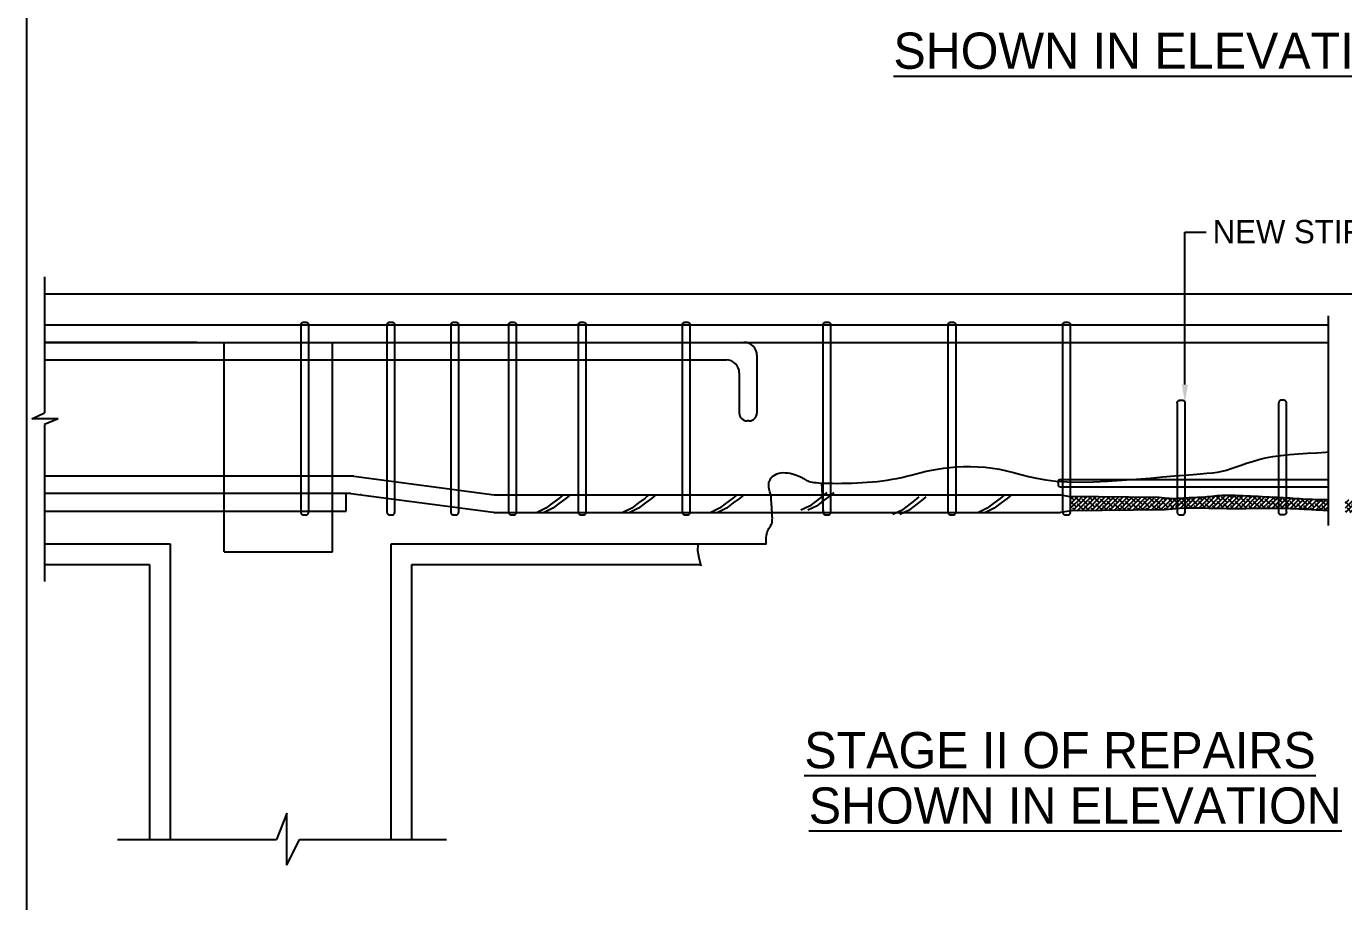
# Model space of a CAD drawing. Header units: millimetres. Extents: x -8855 to 105318, y -17958 to 67465.
# Drawn here: x 13823 to 24004, y 17968 to 24736 of the extents above; entities that cross this region are included whole.
import ezdxf
from ezdxf.lldxf.tags import DXFTag

# ---------------------------------------------------------------- set-up
doc = ezdxf.new("R2010")
doc.units = ezdxf.units.MM
doc.header["$LTSCALE"] = 25
doc.header["$PDMODE"] = 34
doc.layers.add('TEXT', color=2, linetype='Continuous')
doc.styles.add('ROMANS', font='stylu.ttf')
tags = doc.linetypes.add('HIDDEN2', pattern=[4.7625, 3.175, -1.5875]).pattern_tags.tags
tags[6:7] = [DXFTag(74, 4), DXFTag(75, 0), DXFTag(340, '0'), DXFTag(46, 1.0), DXFTag(50, 0.0), DXFTag(44, 0.0), DXFTag(45, 0.0)]
tags[4:5] = [DXFTag(74, 4), DXFTag(75, 0), DXFTag(340, '0'), DXFTag(46, 1.0), DXFTag(50, 0.0), DXFTag(44, 0.0), DXFTag(45, 0.0)]

msp = doc.modelspace()

# ---------------------------------------------------------------- hatches: boundary and pattern name
h = msp.add_hatch()
h.set_pattern_fill('ANSI38', color=256, scale=200, style=0)
h.set_pattern_definition([(45, (0, 0), (-17.67767, 17.67767), []), (135, (0, 0), (-53.033009, 17.67767), [62.5, -37.5])])
h.paths.add_polyline_path([(22620.05279, 20997.665), (22681.74309, 21003.53261), (22716.92969, 21006.10116), (22716.92969, 21086.91261), (22690.53363, 21086.26457), (22658.47032, 21086.92508), (22620.98762, 21089.50738), (22576.85961, 21094.58851), (21891.08031, 21102.56827), (21891.08031, 20988.39696), (21898.94765, 20989.42378)])
h.paths.add_polyline_path([(22776.92969, 21090.68141), (22766.46592, 21090.0433), (22743.30554, 21088.40072), (22716.92969, 21086.86287), (22716.92969, 21006.10116), (22734.73267, 21007.40074), (22776.92969, 21009.45853)])
h.paths.add_polyline_path([(22928.45195, 21009.78963), (22963.08619, 21009.1376), (22997.70432, 21008.45336), (23032.39499, 21007.78523), (23067.24688, 21007.1815), (23102.34865, 21006.69046), (23137.78895, 21006.36042), (23173.65646, 21006.23967), (23209.97669, 21006.35774), (23246.52261, 21006.66899), (23283.00405, 21007.10905), (23319.13083, 21007.6135), (23354.61278, 21008.11796), (23389.15972, 21008.55801), (23422.48148, 21008.86927), (23454.28787, 21008.98733), (23484.36128, 21008.8639), (23502.51305, 21008.64105), (23502.51305, 21094.84089), (23486.52951, 21095.66741), (23459.00588, 21096.99294), (23430.9019, 21098.28627), (23402.28206, 21099.5796), (23373.21083, 21100.90513), (23343.7527, 21102.29505), (23313.97217, 21103.78157), (23283.96594, 21105.37541), (23253.95971, 21107.00145), (23224.21142, 21108.56309), (23194.97899, 21109.96374), (23166.52037, 21111.1068), (23139.09347, 21111.89567), (23112.95624, 21112.23375), (23088.3666, 21112.02445), (23065.49114, 21111.20874), (23044.13104, 21109.87785), (23023.99612, 21108.16058), (23004.7962, 21106.18571), (22986.24112, 21104.08205), (22968.0407, 21101.97839), (22949.90476, 21100.00352), (22931.54314, 21098.28625), (22912.71401, 21096.91779), (22893.36903, 21095.83913), (22873.50818, 21094.95366), (22853.13146, 21094.16478), (22832.23888, 21093.37591), (22810.83043, 21092.49043), (22788.90611, 21091.41176), (22776.92969, 21090.68141), (22776.92969, 21009.55109), (22821.4155, 21010.63509), (22858.51166, 21010.74959), (22893.71292, 21010.36116)])
h.paths.add_polyline_path([(23502.51305, 21008.64105), (23512.77424, 21008.51508), (23539.67185, 21007.97306), (23562.51305, 21007.34402), (23562.51305, 21091.34669), (23539.57778, 21092.79096), (23513.4083, 21094.27748), (23502.51305, 21094.84089)])
h.paths.add_polyline_path([(23638.62414, 21086.09354), (23614.34617, 21087.79204), (23589.87476, 21089.50665), (23565.01644, 21091.18905), (23562.51305, 21091.34669), (23562.51305, 21007.36199), (23589.50133, 21006.43823), (23612.72338, 21005.50983), (23635.01043, 21004.51702), (23656.50755, 21003.49201), (23677.34372, 21002.46164), (23697.58342, 21001.43127), (23717.27501, 21000.4009), (23736.46685, 20999.37052), (23755.20731, 20998.34015), (23773.54475, 20997.30978), (23791.52752, 20996.27941), (23809.204, 20995.24903), (23826.64404, 20994.21598), (23844.00347, 20993.16682), (23861.45963, 20992.08547), (23884.08715, 20990.64379), (23884.08715, 21077.38938), (23875.63792, 21077.48832), (23846.69029, 21077.85056), (23818.38748, 21078.2772), (23790.76175, 21078.81653), (23763.84534, 21079.51686), (23737.67049, 21080.42649), (23712.23183, 21081.57761), (23687.37351, 21082.93802), (23662.9021, 21084.45943)])
h.paths.add_polyline_path([(24262.20726, 20974.2069), (24276.92289, 20976.01541), (24291.1549, 20978.31497), (24305.1451, 20981.01701), (24319.16754, 20984.00885), (24333.49629, 20987.17778), (24348.09641, 20990.34411), (24348.09641, 21093.27887), (24309.40102, 21088.36888), (24271.36394, 21083.99518), (24234.27798, 21080.42646), (24198.09479, 21077.82639), (24162.766, 21076.11179), (24128.24325, 21075.13777), (24094.47818, 21074.75944), (24061.42242, 21074.83189), (24029.02762, 21075.21023), (24018.61208, 21075.38698), (24018.61208, 20981.01536), (24023.76679, 20980.63331), (24047.19036, 20978.9348), (24070.61393, 20977.3007), (24093.74733, 20975.77929), (24116.30037, 20974.41887), (24137.98289, 20973.26775), (24158.56649, 20972.37154), (24178.07, 20971.76513), (24196.57402, 20971.4807), (24214.15915, 20971.55047), (24230.90599, 20972.00662), (24246.89516, 20972.88136)])
h.paths.add_polyline_path([(24348.09641, 20990.34868), (24364.16887, 20993.59614), (24381.06082, 20996.62018), (24399.35528, 20999.37052), (24408.09641, 21000.42147), (24408.09641, 21101.21366), (24388.52202, 21098.62964), (24348.09641, 21093.27699)])
h.paths.add_polyline_path([(24747.39305, 21130.22764), (24700.2665, 21128.2152), (24653.07547, 21125.71977), (24606.27135, 21122.64476), (24560.30551, 21118.89357), (24515.54604, 21114.42327), (24472.02788, 21109.40559), (24429.70266, 21104.06591), (24408.09641, 21101.21366), (24408.09641, 21000.42147), (24419.24032, 21001.76131), (24440.56011, 21003.814), (24463.07284, 21005.57691), (24486.53669, 21007.09832), (24510.70986, 21008.42653), (24535.35054, 21009.60985), (24560.2169, 21010.69657), (24585.06715, 21011.73499), (24609.69977, 21012.76805), (24634.07445, 21013.8172), (24658.19121, 21014.89856), (24682.05003, 21016.02821), (24705.65092, 21017.22226), (24728.99387, 21018.49681), (24752.07889, 21019.86796), (24774.90598, 21021.3518), (24797.49125, 21022.95103), (24819.91532, 21024.61465), (24842.2749, 21026.27827), (24864.66672, 21027.87749), (24887.1875, 21029.34792), (24909.93399, 21030.62515), (24933.00289, 21031.64479), (24956.49093, 21032.34244), (24980.48142, 21032.68053), (25005.00389, 21032.72883), (25030.07447, 21032.58393), (25055.70929, 21032.34244), (25081.92445, 21032.10095), (25108.73608, 21031.95605), (25136.16031, 21032.00435), (25164.21324, 21032.34244), (25192.86263, 21033.02533), (25221.88281, 21033.94166), (25233.94579, 21034.35465), (25233.94579, 21142.42228), (25217.86343, 21142.24865), (25182.19878, 21141.67175), (25147.14671, 21140.98215), (25112.28809, 21140.19595), (25077.20377, 21139.32926), (25041.47462, 21138.39817), (25004.6815, 21137.41878), (24966.40527, 21136.40719), (24926.22678, 21135.3795), (24883.87198, 21134.33303), (24839.64717, 21133.18996), (24794.00373, 21131.85369)])
h.paths.add_polyline_path([(25233.94579, 21034.35465), (25250.9997, 21034.9385), (25279.93927, 21035.86288), (25293.94579, 21036.20655), (25293.94579, 21142.57118), (25293.08573, 21142.58872), (25254.60715, 21142.64535), (25233.94579, 21142.42228)])
h.paths.add_polyline_path([(25378.06005, 21139.81737), (25334.00232, 21141.75424), (25293.94579, 21142.57118), (25293.94579, 21036.20655), (25308.42746, 21036.56187), (25336.19021, 21036.88252), (25362.95347, 21036.67188), (25388.44319, 21035.77702), (25412.55356, 21034.03091), (25435.85172, 21031.21034), (25459.07303, 21027.07801), (25482.95289, 21021.39663), (25508.22666, 21013.92891), (25535.62973, 21004.43756), (25565.89747, 20992.68528), (25599.76526, 20978.43479), (25610.54645, 20978.43479), (25610.54645, 21114.55544), (25599.76526, 21114.55544), (25536.11154, 21124.14715), (25478.41152, 21131.33836), (25425.96208, 21136.45359)])

# ---------------------------------------------------------------- linework, layer by layer
for p, q in [((13822.58321, 32141.71581), (13822.58321, 3906.40728)), ((22776.92969, 21965.91505), (22776.92969, 23144.34441)), ((22776.92969, 23144.34441), (22940.04308, 23144.34441)), ((13962.98687, 22799.00124), (13962.98687, 21747.42802)), ((13962.98687, 22668.55466), (33025.80761, 22668.55466)), ((23884.08715, 22496.8882), (23884.08715, 20876.32276)), ((22716.92969, 21825.91505), (22716.92969, 20978.43479)), ((22776.92969, 21825.91505), (22776.92969, 20996.60554)), ((23502.51305, 20978.43479), (23502.51305, 21825.91505)), ((23562.51305, 20978.43479), (23562.51305, 21825.91505)), ((13865.25611, 21701.85618), (13962.98687, 21747.42802)), ((14069.66464, 21701.85618), (13865.25611, 21701.85618)), ((14069.66464, 21701.85618), (13962.98687, 21658.16646)), ((13962.98687, 21658.16646), (13962.98687, 20443.56179)), ((20945.23093, 21323.83322), (20945.23093, 20978.43479)), ((21005.23093, 21329.17552), (21005.23093, 20978.43479)), ((16352.60917, 21258.97637), (17439.51712, 21115.07449)), ((19967.88977, 21205.28381), (19980.09481, 20974.91186)), ((20038.84979, 21203.17074), (20038.84979, 20978.43479)), ((21796.26028, 21212.30686), (21796.26028, 21196.05542)), ((21816.26028, 21232.30686), (23884.08715, 21232.30686)), ((21831.08031, 21215.93219), (21831.08031, 20978.43479)), ((21891.08031, 21213.07447), (21891.08031, 20978.43479)), ((16294.02506, 20987.2541), (16294.02506, 21124.5523)), ((16330.82288, 21124.5523), (17430.54538, 20978.95384)), ((21816.26028, 21176.05542), (23884.08715, 21176.05542)), ((21005.23093, 20978.43479), (21005.23093, 20978.43479)), ((22776.92969, 20996.60554), (22776.78026, 20975.3606)), ((13962.98687, 20734.18345), (14935.38224, 20734.18345)), ((14935.38224, 20734.18345), (14935.38224, 18448.28862)), ((16642.20574, 18448.28862), (16642.20574, 20734.18345)), ((16642.20574, 20734.18345), (19542.61748, 20734.18345)), ((13962.98687, 20574.18345), (14775.38224, 20574.18345)), ((14775.38224, 20574.18345), (14775.38224, 18448.28862)), ((16802.20574, 18448.28862), (16802.20574, 20574.18345)), ((16802.20574, 20574.18345), (19034.11286, 20574.18345)), ((15836.5797, 18652.68132), (15755.54024, 18448.28862)), ((15836.5797, 18250.92083), (15836.5797, 18652.68132)), ((14526.35064, 18448.28862), (15755.54024, 18448.28862)), ((15836.5797, 18250.92083), (15933.23813, 18448.28862)), ((15933.23813, 18448.28862), (17069.22727, 18448.28862))]:
    msp.add_line(p, q)
at = {"linetype": 'HIDDEN2'}
for p, q in [((13962.98687, 22428.79682), (23884.08715, 22428.79682)), ((15943.20812, 22428.79682), (15943.20812, 20978.43479)), ((16003.20812, 22428.79682), (16003.20812, 20978.43479)), ((16609.17229, 22428.79682), (16609.17229, 20978.43479)), ((16669.17229, 22428.79682), (16669.17229, 20978.43479)), ((17102.37409, 22428.79682), (17102.37409, 20978.43479)), ((17162.37409, 22428.79682), (17162.37409, 20978.43479)), ((17549.1109, 22428.79682), (17549.1109, 20978.43479)), ((17609.1109, 22428.79682), (17609.1109, 20978.43479)), ((18087.54484, 22428.79682), (18087.54484, 20978.43479)), ((18147.54484, 22428.79682), (18147.54484, 20978.43479)), ((18891.67114, 22428.79682), (18891.67114, 20978.43479)), ((18951.67114, 22428.79682), (18951.67114, 20978.43479)), ((19978.84979, 22428.79682), (19978.84979, 20978.43479)), ((20038.84979, 22428.79682), (20038.84979, 20978.43479)), ((20945.23093, 22428.79682), (20945.23093, 20978.43479)), ((21005.23093, 22428.79682), (21005.23093, 20978.43479)), ((21831.08031, 22428.79682), (21831.08031, 20978.43479)), ((21891.08031, 22428.79682), (21891.08031, 20978.43479)), ((13962.98687, 22292.67616), (23884.08715, 22292.67616)), ((13962.98687, 22156.55551), (19233.0116, 22156.55551)), ((19469.13226, 22192.67616), (19469.13226, 21745.8685)), ((19333.0116, 22056.55551), (19333.0116, 21745.8685)), ((19409.13226, 21685.8685), (19393.0116, 21685.8685)), ((13962.98687, 21259.49541), (16344.73415, 21259.49541)), ((16330.82288, 21124.5523), (13962.98687, 21124.5523)), ((17447.39214, 21114.55544), (21814.75155, 21114.55544)), ((13962.98687, 20987.2541), (16294.02506, 20987.2541)), ((17438.4204, 20978.43479), (21814.75155, 20978.43479))]:
    msp.add_line(p, q, dxfattribs=at)
at = {"color": 8}
for p, q in [((15142.19608, 22292.67616), (13962.98687, 22292.67616)), ((15351.58905, 20674.38273), (15351.58905, 22292.67616)), ((16189.16091, 22292.67616), (23884.08715, 22292.67616)), ((16189.16091, 20674.38273), (16189.16091, 22292.67616)), ((15351.58905, 20674.38273), (16189.16091, 20674.38273))]:
    msp.add_line(p, q, dxfattribs=at)
for points in [[(15943.20812, 22428.79682), (15944.45314, 22432.31975), (15945.61306, 22435.21256), (15946.70528, 22437.55388), (15947.74722, 22439.42235), (15948.75631, 22440.89662), (15949.74995, 22442.05533), (15950.74557, 22442.97713), (15951.76057, 22443.74064), (15952.80768, 22444.41231), (15953.88087, 22445.00971), (15954.96938, 22445.53819), (15956.0625, 22446.00311), (15957.14949, 22446.40984), (15958.21961, 22446.76374), (15959.26213, 22447.07016), (15960.26631, 22447.33446), (15961.2273, 22447.56189), (15962.16375, 22447.75715), (15963.10021, 22447.92484), (15964.0612, 22448.06956), (15965.07126, 22448.1959), (15966.15494, 22448.30846), (15967.33675, 22448.41183), (15968.64125, 22448.5106), (15970.08529, 22448.60734), (15971.65508, 22448.69641), (15973.32914, 22448.77017), (15975.08601, 22448.82096), (15976.90422, 22448.84112), (15978.7623, 22448.823), (15980.63878, 22448.75893), (15982.51219, 22448.64125), (15984.36362, 22448.46169), (15986.18438, 22448.20938), (15987.96834, 22447.87283), (15989.70935, 22447.44058), (15991.40129, 22446.90112), (15993.03802, 22446.24297), (15994.61341, 22445.45465), (15996.12132, 22444.52468), (15997.55208, 22443.43802), (15998.88187, 22442.16552), (16000.08333, 22440.67448), (16001.1291, 22438.93221), (16001.99183, 22436.906), (16002.64414, 22434.56317), (16003.05869, 22431.871), (16003.20812, 22428.79682)], [(16609.17229, 22428.79682), (16610.41732, 22432.31975), (16611.57723, 22435.21256), (16612.66945, 22437.55388), (16613.7114, 22439.42235), (16614.72049, 22440.89662), (16615.71413, 22442.05533), (16616.70974, 22442.97713), (16617.72475, 22443.74064), (16618.77186, 22444.41231), (16619.84504, 22445.00971), (16620.93356, 22445.53819), (16622.02668, 22446.00311), (16623.11367, 22446.40984), (16624.18378, 22446.76374), (16625.2263, 22447.07016), (16626.23048, 22447.33446), (16627.19147, 22447.56189), (16628.12793, 22447.75715), (16629.06438, 22447.92484), (16630.02538, 22448.06956), (16631.03544, 22448.1959), (16632.11911, 22448.30846), (16633.30093, 22448.41183), (16634.60542, 22448.5106), (16636.04946, 22448.60734), (16637.61925, 22448.69641), (16639.29332, 22448.77017), (16641.05019, 22448.82096), (16642.8684, 22448.84112), (16644.72648, 22448.823), (16646.60296, 22448.75893), (16648.47637, 22448.64125), (16650.3278, 22448.46169), (16652.14856, 22448.20938), (16653.93251, 22447.87283), (16655.67353, 22447.44058), (16657.36546, 22446.90112), (16659.0022, 22446.24297), (16660.57758, 22445.45465), (16662.08549, 22444.52468), (16663.51626, 22443.43802), (16664.84605, 22442.16552), (16666.04751, 22440.67448), (16667.09328, 22438.93221), (16667.956, 22436.906), (16668.60832, 22434.56317), (16669.02287, 22431.871), (16669.17229, 22428.79682)], [(17102.37409, 22428.79682), (17103.61912, 22432.31975), (17104.77903, 22435.21256), (17105.87125, 22437.55388), (17106.9132, 22439.42235), (17107.92229, 22440.89662), (17108.91593, 22442.05533), (17109.91154, 22442.97713), (17110.92654, 22443.74064), (17111.97366, 22444.41231), (17113.04684, 22445.00971), (17114.13536, 22445.53819), (17115.22848, 22446.00311), (17116.31547, 22446.40984), (17117.38558, 22446.76374), (17118.4281, 22447.07016), (17119.43228, 22447.33446), (17120.39327, 22447.56189), (17121.32973, 22447.75715), (17122.26618, 22447.92484), (17123.22717, 22448.06956), (17124.23724, 22448.1959), (17125.32091, 22448.30846), (17126.50273, 22448.41183), (17127.80722, 22448.5106), (17129.25126, 22448.60734), (17130.82105, 22448.69641), (17132.49512, 22448.77017), (17134.25199, 22448.82096), (17136.0702, 22448.84112), (17137.92828, 22448.823), (17139.80476, 22448.75893), (17141.67817, 22448.64125), (17143.5296, 22448.46169), (17145.35036, 22448.20938), (17147.13431, 22447.87283), (17148.87533, 22447.44058), (17150.56726, 22446.90112), (17152.20399, 22446.24297), (17153.77938, 22445.45465), (17155.28729, 22444.52468), (17156.71805, 22443.43802), (17158.04785, 22442.16552), (17159.24931, 22440.67448), (17160.29508, 22438.93221), (17161.1578, 22436.906), (17161.81012, 22434.56317), (17162.22467, 22431.871), (17162.37409, 22428.79682)], [(17549.1109, 22428.79682), (17550.35592, 22432.31975), (17551.51584, 22435.21256), (17552.60806, 22437.55388), (17553.65001, 22439.42235), (17554.65909, 22440.89662), (17555.65273, 22442.05533), (17556.64835, 22442.97713), (17557.66335, 22443.74064), (17558.71046, 22444.41231), (17559.78365, 22445.00971), (17560.87217, 22445.53819), (17561.96528, 22446.00311), (17563.05227, 22446.40984), (17564.12239, 22446.76374), (17565.16491, 22447.07016), (17566.16909, 22447.33446), (17567.13008, 22447.56189), (17568.06653, 22447.75715), (17569.00299, 22447.92484), (17569.96398, 22448.06956), (17570.97405, 22448.1959), (17572.05772, 22448.30846), (17573.23953, 22448.41183), (17574.54403, 22448.5106), (17575.98807, 22448.60734), (17577.55786, 22448.69641), (17579.23192, 22448.77017), (17580.98879, 22448.82096), (17582.807, 22448.84112), (17584.66508, 22448.823), (17586.54156, 22448.75893), (17588.41497, 22448.64125), (17590.2664, 22448.46169), (17592.08716, 22448.20938), (17593.87112, 22447.87283), (17595.61213, 22447.44058), (17597.30407, 22446.90112), (17598.9408, 22446.24297), (17600.51619, 22445.45465), (17602.0241, 22444.52468), (17603.45486, 22443.43802), (17604.78465, 22442.16552), (17605.98611, 22440.67448), (17607.03188, 22438.93221), (17607.89461, 22436.906), (17608.54692, 22434.56317), (17608.96147, 22431.871), (17609.1109, 22428.79682)], [(18087.54484, 22428.79682), (18088.78986, 22432.31975), (18089.94978, 22435.21256), (18091.042, 22437.55388), (18092.08395, 22439.42235), (18093.09303, 22440.89662), (18094.08667, 22442.05533), (18095.08229, 22442.97713), (18096.09729, 22443.74064), (18097.1444, 22444.41231), (18098.21759, 22445.00971), (18099.30611, 22445.53819), (18100.39922, 22446.00311), (18101.48621, 22446.40984), (18102.55633, 22446.76374), (18103.59885, 22447.07016), (18104.60303, 22447.33446), (18105.56402, 22447.56189), (18106.50047, 22447.75715), (18107.43693, 22447.92484), (18108.39792, 22448.06956), (18109.40799, 22448.1959), (18110.49166, 22448.30846), (18111.67347, 22448.41183), (18112.97797, 22448.5106), (18114.42201, 22448.60734), (18115.9918, 22448.69641), (18117.66586, 22448.77017), (18119.42273, 22448.82096), (18121.24094, 22448.84112), (18123.09902, 22448.823), (18124.9755, 22448.75893), (18126.84891, 22448.64125), (18128.70034, 22448.46169), (18130.5211, 22448.20938), (18132.30506, 22447.87283), (18134.04607, 22447.44058), (18135.73801, 22446.90112), (18137.37474, 22446.24297), (18138.95013, 22445.45465), (18140.45804, 22444.52468), (18141.8888, 22443.43802), (18143.21859, 22442.16552), (18144.42005, 22440.67448), (18145.46582, 22438.93221), (18146.32855, 22436.906), (18146.98086, 22434.56317), (18147.39541, 22431.871), (18147.54484, 22428.79682)], [(18891.67114, 22428.79682), (18892.91617, 22432.31975), (18894.07608, 22435.21256), (18895.1683, 22437.55388), (18896.21025, 22439.42235), (18897.21934, 22440.89662), (18898.21298, 22442.05533), (18899.20859, 22442.97713), (18900.2236, 22443.74064), (18901.27071, 22444.41231), (18902.34389, 22445.00971), (18903.43241, 22445.53819), (18904.52553, 22446.00311), (18905.61252, 22446.40984), (18906.68263, 22446.76374), (18907.72515, 22447.07016), (18908.72933, 22447.33446), (18909.69032, 22447.56189), (18910.62678, 22447.75715), (18911.56323, 22447.92484), (18912.52423, 22448.06956), (18913.53429, 22448.1959), (18914.61796, 22448.30846), (18915.79978, 22448.41183), (18917.10427, 22448.5106), (18918.54831, 22448.60734), (18920.1181, 22448.69641), (18921.79217, 22448.77017), (18923.54904, 22448.82096), (18925.36725, 22448.84112), (18927.22533, 22448.823), (18929.10181, 22448.75893), (18930.97522, 22448.64125), (18932.82665, 22448.46169), (18934.64741, 22448.20938), (18936.43136, 22447.87283), (18938.17238, 22447.44058), (18939.86431, 22446.90112), (18941.50105, 22446.24297), (18943.07643, 22445.45465), (18944.58434, 22444.52468), (18946.0151, 22443.43802), (18947.3449, 22442.16552), (18948.54636, 22440.67448), (18949.59213, 22438.93221), (18950.45485, 22436.906), (18951.10717, 22434.56317), (18951.52172, 22431.871), (18951.67114, 22428.79682)], [(19978.84979, 22428.79682), (19980.09481, 22432.31975), (19981.25473, 22435.21256), (19982.34695, 22437.55388), (19983.3889, 22439.42235), (19984.39798, 22440.89662), (19985.39163, 22442.05533), (19986.38724, 22442.97713), (19987.40224, 22443.74064), (19988.44935, 22444.41231), (19989.52254, 22445.00971), (19990.61106, 22445.53819), (19991.70418, 22446.00311), (19992.79116, 22446.40984), (19993.86128, 22446.76374), (19994.9038, 22447.07016), (19995.90798, 22447.33446), (19996.86897, 22447.56189), (19997.80542, 22447.75715), (19998.74188, 22447.92484), (19999.70287, 22448.06956), (20000.71294, 22448.1959), (20001.79661, 22448.30846), (20002.97842, 22448.41183), (20004.28292, 22448.5106), (20005.72696, 22448.60734), (20007.29675, 22448.69641), (20008.97081, 22448.77017), (20010.72768, 22448.82096), (20012.54589, 22448.84112), (20014.40397, 22448.823), (20016.28045, 22448.75893), (20018.15386, 22448.64125), (20020.0053, 22448.46169), (20021.82605, 22448.20938), (20023.61001, 22447.87283), (20025.35102, 22447.44058), (20027.04296, 22446.90112), (20028.67969, 22446.24297), (20030.25508, 22445.45465), (20031.76299, 22444.52468), (20033.19375, 22443.43802), (20034.52354, 22442.16552), (20035.725, 22440.67448), (20036.77077, 22438.93221), (20037.6335, 22436.906), (20038.28582, 22434.56317), (20038.70037, 22431.871), (20038.84979, 22428.79682)], [(20945.23093, 22428.79682), (20946.47595, 22432.31975), (20947.63587, 22435.21256), (20948.72809, 22437.55388), (20949.77004, 22439.42235), (20950.77912, 22440.89662), (20951.77277, 22442.05533), (20952.76838, 22442.97713), (20953.78338, 22443.74064), (20954.83049, 22444.41231), (20955.90368, 22445.00971), (20956.9922, 22445.53819), (20958.08532, 22446.00311), (20959.1723, 22446.40984), (20960.24242, 22446.76374), (20961.28494, 22447.07016), (20962.28912, 22447.33446), (20963.25011, 22447.56189), (20964.18656, 22447.75715), (20965.12302, 22447.92484), (20966.08401, 22448.06956), (20967.09408, 22448.1959), (20968.17775, 22448.30846), (20969.35956, 22448.41183), (20970.66406, 22448.5106), (20972.1081, 22448.60734), (20973.67789, 22448.69641), (20975.35195, 22448.77017), (20977.10882, 22448.82096), (20978.92703, 22448.84112), (20980.78511, 22448.823), (20982.66159, 22448.75893), (20984.535, 22448.64125), (20986.38644, 22448.46169), (20988.20719, 22448.20938), (20989.99115, 22447.87283), (20991.73216, 22447.44058), (20993.4241, 22446.90112), (20995.06083, 22446.24297), (20996.63622, 22445.45465), (20998.14413, 22444.52468), (20999.57489, 22443.43802), (21000.90468, 22442.16552), (21002.10614, 22440.67448), (21003.15191, 22438.93221), (21004.01464, 22436.906), (21004.66696, 22434.56317), (21005.08151, 22431.871), (21005.23093, 22428.79682)], [(21831.08031, 22428.79682), (21832.32533, 22432.31975), (21833.48525, 22435.21256), (21834.57747, 22437.55388), (21835.61941, 22439.42235), (21836.6285, 22440.89662), (21837.62214, 22442.05533), (21838.61776, 22442.97713), (21839.63276, 22443.74064), (21840.67987, 22444.41231), (21841.75306, 22445.00971), (21842.84157, 22445.53819), (21843.93469, 22446.00311), (21845.02168, 22446.40984), (21846.0918, 22446.76374), (21847.13432, 22447.07016), (21848.1385, 22447.33446), (21849.09949, 22447.56189), (21850.03594, 22447.75715), (21850.9724, 22447.92484), (21851.93339, 22448.06956), (21852.94345, 22448.1959), (21854.02713, 22448.30846), (21855.20894, 22448.41183), (21856.51344, 22448.5106), (21857.95748, 22448.60734), (21859.52727, 22448.69641), (21861.20133, 22448.77017), (21862.9582, 22448.82096), (21864.77641, 22448.84112), (21866.63449, 22448.823), (21868.51097, 22448.75893), (21870.38438, 22448.64125), (21872.23581, 22448.46169), (21874.05657, 22448.20938), (21875.84053, 22447.87283), (21877.58154, 22447.44058), (21879.27348, 22446.90112), (21880.91021, 22446.24297), (21882.4856, 22445.45465), (21883.99351, 22444.52468), (21885.42427, 22443.43802), (21886.75406, 22442.16552), (21887.95552, 22440.67448), (21889.00129, 22438.93221), (21889.86402, 22436.906), (21890.51633, 22434.56317), (21890.93088, 22431.871), (21891.08031, 22428.79682)], [(22716.92969, 21825.91505), (22718.17471, 21829.43799), (22719.33462, 21832.33079), (22720.42685, 21834.67211), (22721.46879, 21836.54059), (22722.47788, 21838.01486), (22723.47152, 21839.17357), (22724.46714, 21840.09536), (22725.48214, 21840.85888), (22726.52925, 21841.53054), (22727.60243, 21842.12794), (22728.69095, 21842.65642), (22729.78407, 21843.12135), (22730.87106, 21843.52808), (22731.94118, 21843.88197), (22732.98369, 21844.18839), (22733.98787, 21844.4527), (22734.94886, 21844.68012), (22735.88532, 21844.87538), (22736.82177, 21845.04307), (22737.78277, 21845.18779), (22738.79283, 21845.31413), (22739.8765, 21845.42669), (22741.05832, 21845.53006), (22742.36282, 21845.62884), (22743.80686, 21845.72557), (22745.37664, 21845.81464), (22747.05071, 21845.88841), (22748.80758, 21845.93919), (22750.62579, 21845.95935), (22752.48387, 21845.94123), (22754.36035, 21845.87716), (22756.23376, 21845.75949), (22758.08519, 21845.57992), (22759.90595, 21845.32761), (22761.6899, 21844.99107), (22763.43092, 21844.55881), (22765.12286, 21844.01935), (22766.75959, 21843.3612), (22768.33498, 21842.57289), (22769.84289, 21841.64291), (22771.27365, 21840.55625), (22772.60344, 21839.28375), (22773.8049, 21837.79272), (22774.85067, 21836.05044), (22775.7134, 21834.02424), (22776.36571, 21831.6814), (22776.78026, 21828.98924), (22776.92969, 21825.91505)], [(23562.51305, 21825.91505), (23561.26802, 21829.43799), (23560.10811, 21832.33079), (23559.01589, 21834.67211), (23557.97394, 21836.54059), (23556.96485, 21838.01486), (23555.97121, 21839.17357), (23554.9756, 21840.09536), (23553.9606, 21840.85888), (23552.91348, 21841.53054), (23551.8403, 21842.12794), (23550.75178, 21842.65642), (23549.65866, 21843.12135), (23548.57168, 21843.52808), (23547.50156, 21843.88197), (23546.45904, 21844.18839), (23545.45486, 21844.4527), (23544.49387, 21844.68012), (23543.55741, 21844.87538), (23542.62096, 21845.04307), (23541.65997, 21845.18779), (23540.6499, 21845.31413), (23539.56623, 21845.42669), (23538.38441, 21845.53006), (23537.07992, 21845.62884), (23535.63588, 21845.72557), (23534.06609, 21845.81464), (23532.39203, 21845.88841), (23530.63515, 21845.93919), (23528.81694, 21845.95935), (23526.95887, 21845.94123), (23525.08238, 21845.87716), (23523.20897, 21845.75949), (23521.35754, 21845.57992), (23519.53678, 21845.32761), (23517.75283, 21844.99107), (23516.01182, 21844.55881), (23514.31988, 21844.01935), (23512.68315, 21843.3612), (23511.10776, 21842.57289), (23509.59985, 21841.64291), (23508.16909, 21840.55625), (23506.8393, 21839.28375), (23505.63783, 21837.79272), (23504.59206, 21836.05044), (23503.72934, 21834.02424), (23503.07702, 21831.6814), (23502.66247, 21828.98924), (23502.51305, 21825.91505)], [(19542.61748, 20734.18345), (19541.50861, 20741.24781), (19540.44396, 20755.51314), (19540.38477, 20770.0942), (19541.26845, 20784.62813), (19543.03241, 20798.75212), (19545.61405, 20812.1033), (19548.9508, 20824.31885), (19552.95683, 20835.14442), (19557.45339, 20844.75969), (19562.2385, 20853.45281), (19567.11017, 20861.51195), (19571.86642, 20869.2253), (19576.30527, 20876.88101), (19580.22473, 20884.76726), (19583.42282, 20893.17221), (19585.75046, 20902.324), (19587.27016, 20912.21062), (19588.09734, 20922.76003), (19588.34743, 20933.90018), (19588.13583, 20945.55904), (19587.57798, 20957.66456), (19586.78928, 20970.14469), (19585.88516, 20982.92741), (19584.9642, 20995.91905), (19584.05767, 21008.9395), (19583.17999, 21021.78705), (19582.34559, 21034.25998), (19581.5689, 21046.15657), (19580.86435, 21057.27511), (19580.24636, 21067.41387), (19579.72936, 21076.37113), (19579.31096, 21084.03644), (19578.92141, 21090.66434), (19578.47416, 21096.60063), (19577.88263, 21102.19112), (19577.06026, 21107.78161), (19575.92049, 21113.71791), (19574.37676, 21120.34581), (19572.34249, 21128.01112), (19569.80326, 21136.96358), (19567.0332, 21147.06872), (19564.37855, 21158.096), (19562.18559, 21169.81489), (19560.80056, 21181.99485), (19560.56973, 21194.40534), (19561.83936, 21206.81584), (19564.95571, 21218.9958), (19570.18087, 21230.7219), (19577.44031, 21241.79962), (19586.57532, 21252.04165), (19597.4272, 21261.26068), (19609.83725, 21269.2694), (19623.64678, 21275.8805), (19638.69707, 21280.90666), (19654.82944, 21284.16058), (19671.85391, 21285.527), (19689.45548, 21285.1788), (19707.2879, 21283.36094), (19725.00491, 21280.31835), (19742.26023, 21276.29599), (19758.70761, 21271.5388), (19774.00079, 21266.29171), (19787.7935, 21260.79968), (19799.85491, 21255.27643), (19810.41585, 21249.81081), (19819.82259, 21244.46045), (19828.42138, 21239.283), (19836.5585, 21234.33608), (19844.58019, 21229.67734), (19852.83273, 21225.3644), (19861.66236, 21221.45489), (19871.41296, 21217.99206), (19882.41875, 21214.96147), (19895.01156, 21212.33433), (19909.52324, 21210.08181), (19926.28562, 21208.1751), (19945.63051, 21206.58537), (19967.88977, 21205.28381), (19993.39521, 21204.2416), (20022.33922, 21203.44193), (20054.35628, 21202.91603), (20088.94144, 21202.70711), (20125.58973, 21202.8584), (20163.7962, 21203.41312), (20203.05587, 21204.41451), (20242.86379, 21205.90579), (20282.71499, 21207.93018), (20322.19349, 21210.53091), (20361.23915, 21213.7512), (20399.88085, 21217.63428), (20438.14743, 21222.22338), (20476.06775, 21227.56172), (20513.67066, 21233.69252), (20550.98502, 21240.65902), (20588.03968, 21248.50443), (20624.92602, 21257.21675), (20661.98548, 21266.56305), (20699.62205, 21276.25515), (20738.23968, 21286.00488), (20778.24235, 21295.52408), (20820.03403, 21304.52457), (20864.0187, 21312.71819), (20910.60032, 21319.81676), (20960.02416, 21325.54893), (21011.90069, 21329.71058), (21065.68165, 21332.11439), (21120.81879, 21332.57306), (21176.76388, 21330.89927), (21232.96867, 21326.90572), (21288.88491, 21320.4051), (21343.96436, 21311.21009), (21398.00488, 21299.31963), (21452.1888, 21285.47757), (21508.04456, 21270.61401), (21567.10059, 21255.65905), (21630.88533, 21241.54279), (21700.92721, 21229.19533), (21778.75468, 21219.54675), (21865.89616, 21213.52717), (21963.12879, 21211.77933), (22068.2244, 21213.79662), (22178.20354, 21218.78505), (22290.08673, 21225.95066), (22400.8945, 21234.49949), (22507.64739, 21243.63756), (22607.36592, 21252.57091), (22697.07063, 21260.50556), (22774.5684, 21266.86801), (22840.81146, 21271.96659), (22897.53838, 21276.33009), (22946.48775, 21280.4873), (22989.39814, 21284.967), (23028.00813, 21290.298), (23064.0563, 21297.00908), (23099.28123, 21305.62903), (23135.22072, 21316.49694), (23172.60949, 21329.1931), (23211.98148, 21343.10809), (23253.87063, 21357.63249), (23298.81089, 21372.1569), (23347.3362, 21386.07188), (23399.9805, 21398.76804), (23457.27773, 21409.63595), (23519.4758, 21418.26299), (23585.67844, 21425.0237), (23654.70335, 21430.48939), (23725.36822, 21435.23141), (23796.49076, 21439.82107), (23866.88866, 21444.82971), (23884.08715, 21446.33608)], [(17972.60905, 21114.55544), (17939.25271, 21086.36806), (17891.96384, 21050.94822), (17838.76347, 21009.62489), (17771.49604, 20978.43479)], [(18025.80911, 21114.55544), (17992.45277, 21086.36806), (17945.1639, 21050.94822), (17891.96353, 21009.62489), (17824.69609, 20978.43479)], [(18634.9161, 21114.55544), (18601.55977, 21086.36806), (18554.2709, 21050.94822), (18501.07053, 21009.62489), (18433.80309, 20978.43479)], [(18688.11616, 21114.55544), (18654.75983, 21086.36806), (18607.47095, 21050.94822), (18554.27059, 21009.62489), (18487.00315, 20978.43479)], [(19313.78066, 21114.55544), (19280.42433, 21086.36806), (19233.13546, 21050.94822), (19179.93509, 21009.62489), (19112.66765, 20978.43479)], [(19366.98072, 21114.55544), (19333.62438, 21086.36806), (19286.33551, 21050.94822), (19233.13514, 21009.62489), (19165.86771, 20978.43479)], [(20009.20304, 21131.09113), (19975.8467, 21102.90374), (19928.55783, 21067.48391), (19875.35746, 21026.16058), (19808.09002, 20994.97048)], [(20062.4031, 21131.09113), (20029.04676, 21102.90374), (19981.75789, 21067.48391), (19928.55752, 21026.16058), (19861.29008, 20994.97048)], [(20721.18292, 21098.01957), (20687.82658, 21069.83218), (20640.53771, 21034.41235), (20587.33734, 20993.08902), (20520.0699, 20961.89892)], [(20774.38298, 21098.01957), (20741.02664, 21069.83218), (20693.73777, 21034.41235), (20640.5374, 20993.08902), (20573.26996, 20961.89892)], [(21383.48966, 21114.55544), (21350.13332, 21086.36806), (21302.84445, 21050.94822), (21249.64408, 21009.62489), (21182.37665, 20978.43479)], [(21436.68972, 21114.55544), (21403.33338, 21086.36806), (21356.04451, 21050.94822), (21302.84414, 21009.62489), (21235.5767, 20978.43479)], [(21814.75155, 21114.55544), (21875.84778, 21102.74552), (22576.85961, 21094.58851), (22620.98762, 21089.50738), (22658.47032, 21086.92508), (22690.53363, 21086.26457), (22718.4034, 21086.94879), (22743.30554, 21088.40072), (22766.46592, 21090.0433), (22788.90611, 21091.41176), (22810.83043, 21092.49043), (22832.23888, 21093.37591), (22853.13146, 21094.16478), (22873.50818, 21094.95366), (22893.36903, 21095.83913), (22912.71401, 21096.91779), (22931.54314, 21098.28625), (22949.90476, 21100.00352), (22968.0407, 21101.97839), (22986.24112, 21104.08205), (23004.7962, 21106.18571), (23023.99612, 21108.16058), (23044.13104, 21109.87785), (23065.49114, 21111.20874), (23088.3666, 21112.02445), (23112.95624, 21112.23375), (23139.09347, 21111.89567), (23166.52037, 21111.1068), (23194.97899, 21109.96374), (23224.21142, 21108.56309), (23253.95971, 21107.00145), (23283.96594, 21105.37541), (23313.97217, 21103.78157), (23343.7527, 21102.29505), (23373.21083, 21100.90513), (23402.28206, 21099.5796), (23430.9019, 21098.28627), (23459.00588, 21096.99294), (23486.52951, 21095.66741), (23513.4083, 21094.27748), (23539.57778, 21092.79096), (23565.01644, 21091.18905), (23589.87476, 21089.50665), (23614.34617, 21087.79204), (23638.62414, 21086.09354), (23662.9021, 21084.45943), (23687.37351, 21082.93802), (23712.23183, 21081.57761), (23737.67049, 21080.42649), (23763.84534, 21079.51686), (23790.76175, 21078.81653), (23818.38748, 21078.2772), (23846.69029, 21077.85056), (23875.63792, 21077.48832), (23884.08715, 21077.38938)], [(15943.20812, 20978.43479), (15944.45314, 20974.91186), (15945.61306, 20972.01905), (15946.70528, 20969.67773), (15947.74722, 20967.80926), (15948.75631, 20966.33499), (15949.74995, 20965.17627), (15950.74557, 20964.25448), (15951.76057, 20963.49097), (15952.80768, 20962.8193), (15953.88087, 20962.2219), (15954.96938, 20961.69342), (15956.0625, 20961.2285), (15957.14949, 20960.82176), (15958.21961, 20960.46787), (15959.26213, 20960.16145), (15960.26631, 20959.89714), (15961.2273, 20959.66972), (15962.16375, 20959.47446), (15963.10021, 20959.30677), (15964.0612, 20959.16205), (15965.07126, 20959.03571), (15966.15494, 20958.92315), (15967.33675, 20958.81978), (15968.64125, 20958.72101), (15970.08529, 20958.62427), (15971.65508, 20958.5352), (15973.32914, 20958.46144), (15975.08601, 20958.41065), (15976.90422, 20958.39049), (15978.7623, 20958.40861), (15980.63878, 20958.47268), (15982.51219, 20958.59035), (15984.36362, 20958.76992), (15986.18438, 20959.02223), (15987.96834, 20959.35878), (15989.70935, 20959.79103), (15991.40129, 20960.33049), (15993.03802, 20960.98864), (15994.61341, 20961.77696), (15996.12132, 20962.70693), (15997.55208, 20963.79359), (15998.88187, 20965.06609), (16000.08333, 20966.55713), (16001.1291, 20968.2994), (16001.99183, 20970.32561), (16002.64414, 20972.66844), (16003.05869, 20975.3606), (16003.20812, 20978.43479)], [(16609.17229, 20978.43479), (16610.41732, 20974.91186), (16611.57723, 20972.01905), (16612.66945, 20969.67773), (16613.7114, 20967.80926), (16614.72049, 20966.33499), (16615.71413, 20965.17627), (16616.70974, 20964.25448), (16617.72475, 20963.49097), (16618.77186, 20962.8193), (16619.84504, 20962.2219), (16620.93356, 20961.69342), (16622.02668, 20961.2285), (16623.11367, 20960.82176), (16624.18378, 20960.46787), (16625.2263, 20960.16145), (16626.23048, 20959.89714), (16627.19147, 20959.66972), (16628.12793, 20959.47446), (16629.06438, 20959.30677), (16630.02538, 20959.16205), (16631.03544, 20959.03571), (16632.11911, 20958.92315), (16633.30093, 20958.81978), (16634.60542, 20958.72101), (16636.04946, 20958.62427), (16637.61925, 20958.5352), (16639.29332, 20958.46144), (16641.05019, 20958.41065), (16642.8684, 20958.39049), (16644.72648, 20958.40861), (16646.60296, 20958.47268), (16648.47637, 20958.59035), (16650.3278, 20958.76992), (16652.14856, 20959.02223), (16653.93251, 20959.35878), (16655.67353, 20959.79103), (16657.36546, 20960.33049), (16659.0022, 20960.98864), (16660.57758, 20961.77696), (16662.08549, 20962.70693), (16663.51626, 20963.79359), (16664.84605, 20965.06609), (16666.04751, 20966.55713), (16667.09328, 20968.2994), (16667.956, 20970.32561), (16668.60832, 20972.66844), (16669.02287, 20975.3606), (16669.17229, 20978.43479)], [(17102.37409, 20978.43479), (17103.61912, 20974.91186), (17104.77903, 20972.01905), (17105.87125, 20969.67773), (17106.9132, 20967.80926), (17107.92229, 20966.33499), (17108.91593, 20965.17627), (17109.91154, 20964.25448), (17110.92654, 20963.49097), (17111.97366, 20962.8193), (17113.04684, 20962.2219), (17114.13536, 20961.69342), (17115.22848, 20961.2285), (17116.31547, 20960.82176), (17117.38558, 20960.46787), (17118.4281, 20960.16145), (17119.43228, 20959.89714), (17120.39327, 20959.66972), (17121.32973, 20959.47446), (17122.26618, 20959.30677), (17123.22717, 20959.16205), (17124.23724, 20959.03571), (17125.32091, 20958.92315), (17126.50273, 20958.81978), (17127.80722, 20958.72101), (17129.25126, 20958.62427), (17130.82105, 20958.5352), (17132.49512, 20958.46144), (17134.25199, 20958.41065), (17136.0702, 20958.39049), (17137.92828, 20958.40861), (17139.80476, 20958.47268), (17141.67817, 20958.59035), (17143.5296, 20958.76992), (17145.35036, 20959.02223), (17147.13431, 20959.35878), (17148.87533, 20959.79103), (17150.56726, 20960.33049), (17152.20399, 20960.98864), (17153.77938, 20961.77696), (17155.28729, 20962.70693), (17156.71805, 20963.79359), (17158.04785, 20965.06609), (17159.24931, 20966.55713), (17160.29508, 20968.2994), (17161.1578, 20970.32561), (17161.81012, 20972.66844), (17162.22467, 20975.3606), (17162.37409, 20978.43479)], [(17549.1109, 20978.43479), (17550.35592, 20974.91186), (17551.51584, 20972.01905), (17552.60806, 20969.67773), (17553.65001, 20967.80926), (17554.65909, 20966.33499), (17555.65273, 20965.17627), (17556.64835, 20964.25448), (17557.66335, 20963.49097), (17558.71046, 20962.8193), (17559.78365, 20962.2219), (17560.87217, 20961.69342), (17561.96528, 20961.2285), (17563.05227, 20960.82176), (17564.12239, 20960.46787), (17565.16491, 20960.16145), (17566.16909, 20959.89714), (17567.13008, 20959.66972), (17568.06653, 20959.47446), (17569.00299, 20959.30677), (17569.96398, 20959.16205), (17570.97405, 20959.03571), (17572.05772, 20958.92315), (17573.23953, 20958.81978), (17574.54403, 20958.72101), (17575.98807, 20958.62427), (17577.55786, 20958.5352), (17579.23192, 20958.46144), (17580.98879, 20958.41065), (17582.807, 20958.39049), (17584.66508, 20958.40861), (17586.54156, 20958.47268), (17588.41497, 20958.59035), (17590.2664, 20958.76992), (17592.08716, 20959.02223), (17593.87112, 20959.35878), (17595.61213, 20959.79103), (17597.30407, 20960.33049), (17598.9408, 20960.98864), (17600.51619, 20961.77696), (17602.0241, 20962.70693), (17603.45486, 20963.79359), (17604.78465, 20965.06609), (17605.98611, 20966.55713), (17607.03188, 20968.2994), (17607.89461, 20970.32561), (17608.54692, 20972.66844), (17608.96147, 20975.3606), (17609.1109, 20978.43479)], [(18087.54484, 20978.43479), (18088.78986, 20974.91186), (18089.94978, 20972.01905), (18091.042, 20969.67773), (18092.08395, 20967.80926), (18093.09303, 20966.33499), (18094.08667, 20965.17627), (18095.08229, 20964.25448), (18096.09729, 20963.49097), (18097.1444, 20962.8193), (18098.21759, 20962.2219), (18099.30611, 20961.69342), (18100.39922, 20961.2285), (18101.48621, 20960.82176), (18102.55633, 20960.46787), (18103.59885, 20960.16145), (18104.60303, 20959.89714), (18105.56402, 20959.66972), (18106.50047, 20959.47446), (18107.43693, 20959.30677), (18108.39792, 20959.16205), (18109.40799, 20959.03571), (18110.49166, 20958.92315), (18111.67347, 20958.81978), (18112.97797, 20958.72101), (18114.42201, 20958.62427), (18115.9918, 20958.5352), (18117.66586, 20958.46144), (18119.42273, 20958.41065), (18121.24094, 20958.39049), (18123.09902, 20958.40861), (18124.9755, 20958.47268), (18126.84891, 20958.59035), (18128.70034, 20958.76992), (18130.5211, 20959.02223), (18132.30506, 20959.35878), (18134.04607, 20959.79103), (18135.73801, 20960.33049), (18137.37474, 20960.98864), (18138.95013, 20961.77696), (18140.45804, 20962.70693), (18141.8888, 20963.79359), (18143.21859, 20965.06609), (18144.42005, 20966.55713), (18145.46582, 20968.2994), (18146.32855, 20970.32561), (18146.98086, 20972.66844), (18147.39541, 20975.3606), (18147.54484, 20978.43479)], [(18891.67114, 20978.43479), (18892.91617, 20974.91186), (18894.07608, 20972.01905), (18895.1683, 20969.67773), (18896.21025, 20967.80926), (18897.21934, 20966.33499), (18898.21298, 20965.17627), (18899.20859, 20964.25448), (18900.2236, 20963.49097), (18901.27071, 20962.8193), (18902.34389, 20962.2219), (18903.43241, 20961.69342), (18904.52553, 20961.2285), (18905.61252, 20960.82176), (18906.68263, 20960.46787), (18907.72515, 20960.16145), (18908.72933, 20959.89714), (18909.69032, 20959.66972), (18910.62678, 20959.47446), (18911.56323, 20959.30677), (18912.52423, 20959.16205), (18913.53429, 20959.03571), (18914.61796, 20958.92315), (18915.79978, 20958.81978), (18917.10427, 20958.72101), (18918.54831, 20958.62427), (18920.1181, 20958.5352), (18921.79217, 20958.46144), (18923.54904, 20958.41065), (18925.36725, 20958.39049), (18927.22533, 20958.40861), (18929.10181, 20958.47268), (18930.97522, 20958.59035), (18932.82665, 20958.76992), (18934.64741, 20959.02223), (18936.43136, 20959.35878), (18938.17238, 20959.79103), (18939.86431, 20960.33049), (18941.50105, 20960.98864), (18943.07643, 20961.77696), (18944.58434, 20962.70693), (18946.0151, 20963.79359), (18947.3449, 20965.06609), (18948.54636, 20966.55713), (18949.59213, 20968.2994), (18950.45485, 20970.32561), (18951.10717, 20972.66844), (18951.52172, 20975.3606), (18951.67114, 20978.43479)], [(19978.84979, 20978.43479), (19980.09481, 20974.91186), (19981.25473, 20972.01905), (19982.34695, 20969.67773), (19983.3889, 20967.80926), (19984.39798, 20966.33499), (19985.39163, 20965.17627), (19986.38724, 20964.25448), (19987.40224, 20963.49097), (19988.44935, 20962.8193), (19989.52254, 20962.2219), (19990.61106, 20961.69342), (19991.70418, 20961.2285), (19992.79116, 20960.82176), (19993.86128, 20960.46787), (19994.9038, 20960.16145), (19995.90798, 20959.89714), (19996.86897, 20959.66972), (19997.80542, 20959.47446), (19998.74188, 20959.30677), (19999.70287, 20959.16205), (20000.71294, 20959.03571), (20001.79661, 20958.92315), (20002.97842, 20958.81978), (20004.28292, 20958.72101), (20005.72696, 20958.62427), (20007.29675, 20958.5352), (20008.97081, 20958.46144), (20010.72768, 20958.41065), (20012.54589, 20958.39049), (20014.40397, 20958.40861), (20016.28045, 20958.47268), (20018.15386, 20958.59035), (20020.0053, 20958.76992), (20021.82605, 20959.02223), (20023.61001, 20959.35878), (20025.35102, 20959.79103), (20027.04296, 20960.33049), (20028.67969, 20960.98864), (20030.25508, 20961.77696), (20031.76299, 20962.70693), (20033.19375, 20963.79359), (20034.52354, 20965.06609), (20035.725, 20966.55713), (20036.77077, 20968.2994), (20037.6335, 20970.32561), (20038.28582, 20972.66844), (20038.70037, 20975.3606), (20038.84979, 20978.43479)], [(20945.23093, 20978.43479), (20946.47595, 20974.91186), (20947.63587, 20972.01905), (20948.72809, 20969.67773), (20949.77004, 20967.80926), (20950.77912, 20966.33499), (20951.77277, 20965.17627), (20952.76838, 20964.25448), (20953.78338, 20963.49097), (20954.83049, 20962.8193), (20955.90368, 20962.2219), (20956.9922, 20961.69342), (20958.08532, 20961.2285), (20959.1723, 20960.82176), (20960.24242, 20960.46787), (20961.28494, 20960.16145), (20962.28912, 20959.89714), (20963.25011, 20959.66972), (20964.18656, 20959.47446), (20965.12302, 20959.30677), (20966.08401, 20959.16205), (20967.09408, 20959.03571), (20968.17775, 20958.92315), (20969.35956, 20958.81978), (20970.66406, 20958.72101), (20972.1081, 20958.62427), (20973.67789, 20958.5352), (20975.35195, 20958.46144), (20977.10882, 20958.41065), (20978.92703, 20958.39049), (20980.78511, 20958.40861), (20982.66159, 20958.47268), (20984.535, 20958.59035), (20986.38644, 20958.76992), (20988.20719, 20959.02223), (20989.99115, 20959.35878), (20991.73216, 20959.79103), (20993.4241, 20960.33049), (20995.06083, 20960.98864), (20996.63622, 20961.77696), (20998.14413, 20962.70693), (20999.57489, 20963.79359), (21000.90468, 20965.06609), (21002.10614, 20966.55713), (21003.15191, 20968.2994), (21004.01464, 20970.32561), (21004.66696, 20972.66844), (21005.08151, 20975.3606), (21005.23093, 20978.43479)], [(23884.08715, 20990.63419), (23879.18984, 20990.95581), (23861.45963, 20992.08547), (23844.00347, 20993.16682), (23826.64404, 20994.21598), (23809.204, 20995.24903), (23791.52752, 20996.27941), (23773.54475, 20997.30978), (23755.20731, 20998.34015), (23736.46685, 20999.37052), (23717.27501, 21000.4009), (23697.58342, 21001.43127), (23677.34372, 21002.46164), (23656.50755, 21003.49201), (23635.01043, 21004.51702), (23612.72338, 21005.50983), (23589.50133, 21006.43823), (23565.19918, 21007.27004), (23539.67185, 21007.97306), (23512.77424, 21008.51508), (23484.36128, 21008.8639), (23454.28787, 21008.98733), (23422.48148, 21008.86927), (23389.15972, 21008.55801), (23354.61278, 21008.11796), (23319.13083, 21007.6135), (23283.00405, 21007.10905), (23246.52261, 21006.66899), (23209.97669, 21006.35774), (23173.65646, 21006.23967), (23137.78895, 21006.36042), (23102.34865, 21006.69046), (23067.24688, 21007.1815), (23032.39499, 21007.78523), (22997.70432, 21008.45336), (22963.08619, 21009.1376), (22928.45195, 21009.78963), (22893.71292, 21010.36116), (22858.51166, 21010.74959), (22821.4155, 21010.63509), (22780.72299, 21009.64352), (22734.73267, 21007.40074), (22681.74309, 21003.53261), (22620.05279, 20997.665), (21898.94765, 20989.42378), (21814.75155, 20978.43479)], [(21831.08031, 20978.43479), (21832.32533, 20974.91186), (21833.48525, 20972.01905), (21834.57747, 20969.67773), (21835.61941, 20967.80926), (21836.6285, 20966.33499), (21837.62214, 20965.17627), (21838.61776, 20964.25448), (21839.63276, 20963.49097), (21840.67987, 20962.8193), (21841.75306, 20962.2219), (21842.84157, 20961.69342), (21843.93469, 20961.2285), (21845.02168, 20960.82176), (21846.0918, 20960.46787), (21847.13432, 20960.16145), (21848.1385, 20959.89714), (21849.09949, 20959.66972), (21850.03594, 20959.47446), (21850.9724, 20959.30677), (21851.93339, 20959.16205), (21852.94345, 20959.03571), (21854.02713, 20958.92315), (21855.20894, 20958.81978), (21856.51344, 20958.72101), (21857.95748, 20958.62427), (21859.52727, 20958.5352), (21861.20133, 20958.46144), (21862.9582, 20958.41065), (21864.77641, 20958.39049), (21866.63449, 20958.40861), (21868.51097, 20958.47268), (21870.38438, 20958.59035), (21872.23581, 20958.76992), (21874.05657, 20959.02223), (21875.84053, 20959.35878), (21877.58154, 20959.79103), (21879.27348, 20960.33049), (21880.91021, 20960.98864), (21882.4856, 20961.77696), (21883.99351, 20962.70693), (21885.42427, 20963.79359), (21886.75406, 20965.06609), (21887.95552, 20966.55713), (21889.00129, 20968.2994), (21889.86402, 20970.32561), (21890.51633, 20972.66844), (21890.93088, 20975.3606), (21891.08031, 20978.43479)], [(22716.92969, 20978.43479), (22718.17471, 20974.91186), (22719.33462, 20972.01905), (22720.42685, 20969.67773), (22721.46879, 20967.80926), (22722.47788, 20966.33499), (22723.47152, 20965.17627), (22724.46714, 20964.25448), (22725.48214, 20963.49097), (22726.52925, 20962.8193), (22727.60243, 20962.2219), (22728.69095, 20961.69342), (22729.78407, 20961.2285), (22730.87106, 20960.82176), (22731.94118, 20960.46787), (22732.98369, 20960.16145), (22733.98787, 20959.89714), (22734.94886, 20959.66972), (22735.88532, 20959.47446), (22736.82177, 20959.30677), (22737.78277, 20959.16205), (22738.79283, 20959.03571), (22739.8765, 20958.92315), (22741.05832, 20958.81978), (22742.36282, 20958.72101), (22743.80686, 20958.62427), (22745.37664, 20958.5352), (22747.05071, 20958.46144), (22748.80758, 20958.41065), (22750.62579, 20958.39049), (22752.48387, 20958.40861), (22754.36035, 20958.47268), (22756.23376, 20958.59035), (22758.08519, 20958.76992), (22759.90595, 20959.02223), (22761.6899, 20959.35878), (22763.43092, 20959.79103), (22765.12286, 20960.33049), (22766.75959, 20960.98864), (22768.33498, 20961.77696), (22769.84289, 20962.70693), (22771.27365, 20963.79359), (22772.60344, 20965.06609), (22773.8049, 20966.55713), (22774.85067, 20968.2994), (22775.7134, 20970.32561), (22776.36571, 20972.66844), (22776.78026, 20975.3606), (22776.92969, 20978.43479)], [(23562.51305, 20978.43479), (23561.26802, 20974.91186), (23560.10811, 20972.01905), (23559.01589, 20969.67773), (23557.97394, 20967.80926), (23556.96485, 20966.33499), (23555.97121, 20965.17627), (23554.9756, 20964.25448), (23553.9606, 20963.49097), (23552.91348, 20962.8193), (23551.8403, 20962.2219), (23550.75178, 20961.69342), (23549.65866, 20961.2285), (23548.57168, 20960.82176), (23547.50156, 20960.46787), (23546.45904, 20960.16145), (23545.45486, 20959.89714), (23544.49387, 20959.66972), (23543.55741, 20959.47446), (23542.62096, 20959.30677), (23541.65997, 20959.16205), (23540.6499, 20959.03571), (23539.56623, 20958.92315), (23538.38441, 20958.81978), (23537.07992, 20958.72101), (23535.63588, 20958.62427), (23534.06609, 20958.5352), (23532.39203, 20958.46144), (23530.63515, 20958.41065), (23528.81694, 20958.39049), (23526.95887, 20958.40861), (23525.08238, 20958.47268), (23523.20897, 20958.59035), (23521.35754, 20958.76992), (23519.53678, 20959.02223), (23517.75283, 20959.35878), (23516.01182, 20959.79103), (23514.31988, 20960.33049), (23512.68315, 20960.98864), (23511.10776, 20961.77696), (23509.59985, 20962.70693), (23508.16909, 20963.79359), (23506.8393, 20965.06609), (23505.63783, 20966.55713), (23504.59206, 20968.2994), (23503.72934, 20970.32561), (23503.07702, 20972.66844), (23502.66247, 20975.3606), (23502.51305, 20978.43479)], [(19012.1687, 20725.65585), (19009.1888, 20683.99111), (19019.31482, 20628.37146), (19036.44163, 20565.65585)]]:
    msp.add_lwpolyline(points)
at = {"linetype": 'HIDDEN2'}
for centre, radius, start, end in [((19369.13226, 22192.67616), 100, 0, 90), ((19233.0116, 22056.55551), 100, 0, 90), ((19393.0116, 21745.8685), 60, 180, 270), ((19409.13226, 21745.8685), 60, 270, 0)]:
    msp.add_arc(centre, radius, start, end, dxfattribs=at)
for centre, radius, start, end in [((16344.73415, 21199.49541), 60, 82.458150336, 90), ((16344.73415, 21199.49541), 60, 82.458150336, 90), ((21816.26028, 21212.30686), 20, 90, 180), ((21816.26028, 21196.05542), 20, 180, 270), ((16402.37572, 21054.55544), 60, 82.458150336, 90), ((17447.39214, 21174.55544), 60, 262.458150336, 270), ((17447.39214, 21174.55544), 60, 262.458150336, 270), ((17438.4204, 21038.43479), 60, 262.458150336, 270), ((17438.4204, 21038.43479), 60, 262.458150336, 270)]:
    msp.add_arc(centre, radius, start, end)
msp.add_solid([(22800.26302, 21965.91505), (22753.59635, 21965.91505), (22776.92969, 21825.91505)])
at = {"layer": 'DEFPOINTS', "color": 0, "linetype": 'ByBlock'}
msp.add_point((19542.61748, 20734.18345), dxfattribs=at)

# ---------------------------------------------------------------- texts
at = {"layer": 'TEXT', "style": 'ROMANS'}
for s, height, p in [('%%USHOWN IN ELEVATION', 280, (20524.11899, 24407.77951)), ('NEW STIRRUPS', 180, (22991.49763, 23058.70039)), ('%%USTAGE II OF REPAIRS', 280, (19835.06591, 19000.04098)), ('%%USHOWN IN ELEVATION', 280, (19869.76068, 18571.79523))]:
    msp.add_text(s, height=height, dxfattribs=at).set_placement(p)

doc.saveas('drawing.dxf')
